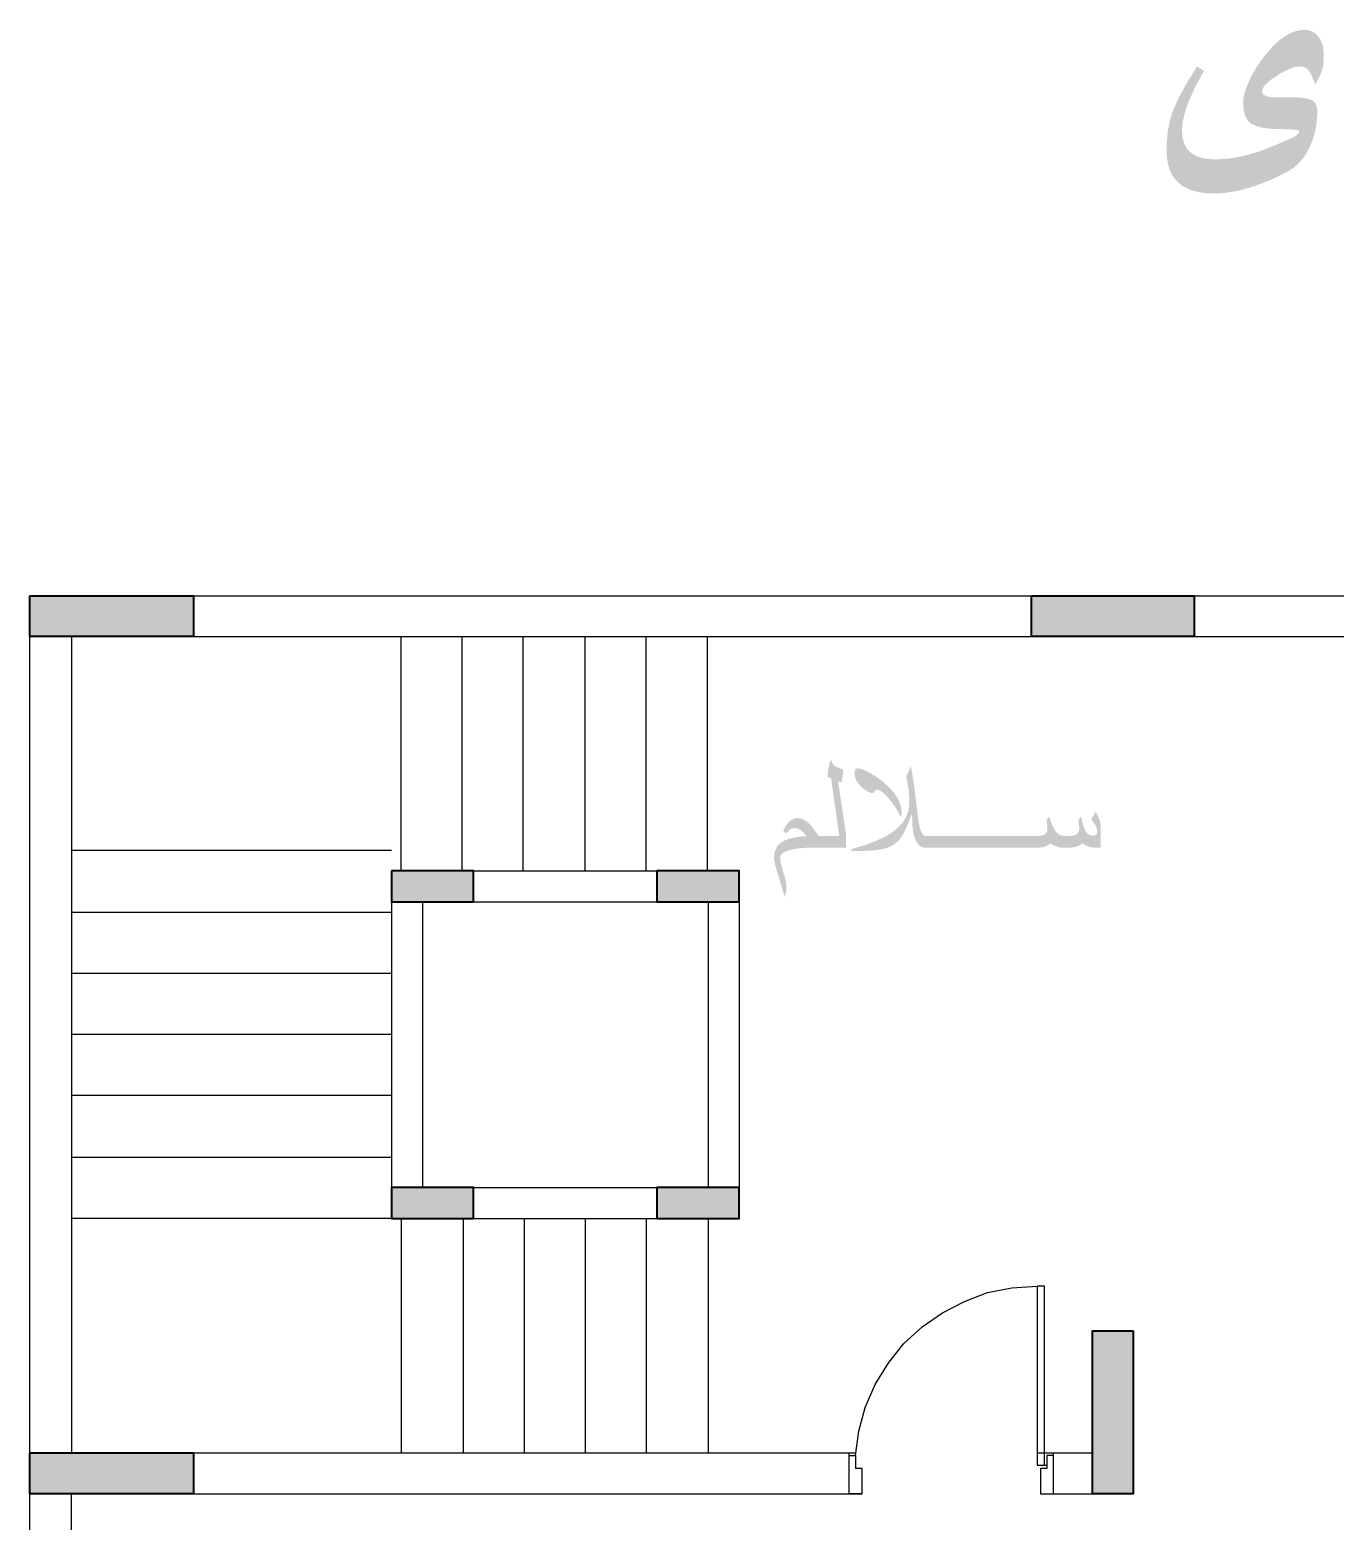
# Model space of a CAD drawing. Header units: metres. Extents: x -24.2 to 51.5, y -28.6 to 30.1.
# Drawn here: x 24.8 to 31.19, y 14.27 to 21.57 of the extents above; entities that cross this region are included whole.
import ezdxf

# ---------------------------------------------------------------- set-up
doc = ezdxf.new("R2010")
doc.units = ezdxf.units.M
for name, color, linetype in [('UF-BLACK', 250, 'Continuous'), ('UF-FILL-BROWN', 22, 'Continuous'), ('UF-RED', 1, 'Continuous'), ('UF-SOLID-BLACK', 250, 'Continuous'), ('UF-TEXT-PDF', 6, 'Continuous')]:
    doc.layers.add(name, color=color, linetype=linetype)

msp = doc.modelspace()

# ---------------------------------------------------------------- hatches: boundary and pattern name
at = {"layer": 'UF-FILL-BROWN', "true_color": 0xb82e00}
msp.add_hatch(color=22, dxfattribs=at).paths.add_polyline_path([(31.1306, 21.4456), (31.1305, 21.4354), (31.1302, 21.4256), (31.1296, 21.4163), (31.1287, 21.4074), (31.1277, 21.399), (31.1263, 21.391), (31.1248, 21.3835), (31.1229, 21.3764), (31.1209, 21.3701), (31.1185, 21.3634), (31.1156, 21.3562), (31.1123, 21.3486), (31.1085, 21.3406), (31.1042, 21.3321), (31.0995, 21.3232), (31.0944, 21.3139), (31.0888, 21.3041), (31.0838, 21.3172), (31.079, 21.329), (31.0744, 21.3397), (31.07, 21.3493), (31.0657, 21.3576), (31.0617, 21.3647), (31.0578, 21.3706), (31.0541, 21.3754), (31.048, 21.3813), (31.0408, 21.3859), (31.0327, 21.3892), (31.0235, 21.3912), (31.0133, 21.3918), (31.0068, 21.3915), (30.9999, 21.3907), (30.9927, 21.3894), (30.9851, 21.3875), (30.9771, 21.385), (30.9688, 21.382), (30.96, 21.3785), (30.951, 21.3744), (30.9415, 21.3698), (30.9317, 21.3646), (30.9215, 21.3589), (30.9109, 21.3526), (30.8999, 21.3457), (30.8884, 21.3381), (30.8778, 21.3307), (30.8683, 21.3235), (30.8598, 21.3165), (30.8523, 21.3097), (30.8457, 21.3031), (30.8402, 21.2967), (30.8357, 21.2906), (30.8322, 21.2846), (30.8297, 21.2788), (30.8281, 21.2733), (30.8276, 21.268), (30.8288, 21.2618), (30.8323, 21.2564), (30.8381, 21.2517), (30.8462, 21.2479), (30.8565, 21.2448), (30.8629, 21.2436), (30.8701, 21.2426), (30.8783, 21.2418), (30.8874, 21.2411), (30.8974, 21.2407), (30.9084, 21.2404), (30.9203, 21.2403), (30.928, 21.2403), (30.9355, 21.2403), (30.9428, 21.2403), (30.9502, 21.2404), (30.9577, 21.2406), (30.9652, 21.2411), (30.9786, 21.2409), (30.9913, 21.2406), (31.0032, 21.24), (31.0143, 21.2392), (31.0246, 21.2382), (31.0342, 21.2369), (31.043, 21.2355), (31.051, 21.2337), (31.0582, 21.2318), (31.0647, 21.2296), (31.0704, 21.2272), (31.0753, 21.2246), (31.0816, 21.22), (31.0868, 21.2143), (31.0911, 21.2075), (31.0945, 21.1995), (31.0969, 21.1905), (31.0983, 21.1803), (31.0988, 21.169), (31.0986, 21.159), (31.0983, 21.149), (31.0977, 21.139), (31.0969, 21.1291), (31.0958, 21.1192), (31.0945, 21.1094), (31.093, 21.0997), (31.0913, 21.09), (31.0893, 21.0803), (31.0871, 21.0707), (31.0846, 21.0612), (31.0819, 21.0517), (31.079, 21.0423), (31.0759, 21.0329), (31.0725, 21.0236), (31.0688, 21.0143), (31.0646, 21.0041), (31.0601, 20.9942), (31.0554, 20.9846), (31.0505, 20.9754), (31.0454, 20.9665), (31.0401, 20.958), (31.0346, 20.9498), (31.0289, 20.9419), (31.0229, 20.9343), (31.0167, 20.9271), (31.0104, 20.9202), (31.0038, 20.9136), (30.997, 20.9074), (30.99, 20.9015), (30.9828, 20.8959), (30.9754, 20.8907), (30.9678, 20.8858), (30.96, 20.8812), (30.9515, 20.8765), (30.9429, 20.8719), (30.9344, 20.8674), (30.9258, 20.863), (30.9171, 20.8586), (30.9085, 20.8544), (30.8998, 20.8502), (30.891, 20.8461), (30.8822, 20.8421), (30.8734, 20.8381), (30.8646, 20.8343), (30.8557, 20.8306), (30.8468, 20.8269), (30.8378, 20.8233), (30.8289, 20.8198), (30.8198, 20.8164), (30.8108, 20.8131), (30.8017, 20.8099), (30.7926, 20.8068), (30.7835, 20.8037), (30.7743, 20.8007), (30.7642, 20.7976), (30.7542, 20.7946), (30.7442, 20.7918), (30.7343, 20.7892), (30.7245, 20.7867), (30.7147, 20.7844), (30.7051, 20.7823), (30.6955, 20.7803), (30.6859, 20.7786), (30.6765, 20.7769), (30.6671, 20.7755), (30.6578, 20.7742), (30.6486, 20.7731), (30.6394, 20.7721), (30.6303, 20.7713), (30.6213, 20.7707), (30.6123, 20.7703), (30.6035, 20.77), (30.5946, 20.7698), (30.5756, 20.7702), (30.5574, 20.7713), (30.54, 20.7732), (30.5234, 20.7757), (30.5076, 20.779), (30.4926, 20.783), (30.4784, 20.7877), (30.465, 20.7932), (30.4524, 20.7994), (30.4407, 20.8063), (30.4297, 20.8139), (30.4196, 20.8222), (30.4103, 20.8313), (30.4017, 20.841), (30.394, 20.8516), (30.3871, 20.8628), (30.3811, 20.8747), (30.3758, 20.8874), (30.3713, 20.9008), (30.3677, 20.9149), (30.3648, 20.9298), (30.3628, 20.9453), (30.3616, 20.9616), (30.3612, 20.9787), (30.3612, 20.9897), (30.3615, 21.0005), (30.3618, 21.0112), (30.3623, 21.0218), (30.363, 21.0322), (30.3638, 21.0424), (30.3647, 21.0524), (30.3658, 21.0624), (30.367, 21.0721), (30.3684, 21.0817), (30.3699, 21.0911), (30.3716, 21.1003), (30.3734, 21.1094), (30.3754, 21.1184), (30.3775, 21.1271), (30.3797, 21.1357), (30.3821, 21.1442), (30.3846, 21.1525), (30.3873, 21.1606), (30.3899, 21.1678), (30.3926, 21.1752), (30.3956, 21.1828), (30.3988, 21.1907), (30.4023, 21.1987), (30.406, 21.207), (30.4099, 21.2155), (30.414, 21.2242), (30.4183, 21.2331), (30.4229, 21.2422), (30.4277, 21.2515), (30.4327, 21.2611), (30.438, 21.2708), (30.4435, 21.2808), (30.4492, 21.2909), (30.4551, 21.3013), (30.4613, 21.3119), (30.4676, 21.3227), (30.4742, 21.3337), (30.4811, 21.3449), (30.4881, 21.3563), (30.4954, 21.3679), (30.5029, 21.3798), (30.5107, 21.3918), (30.5446, 21.3699), (30.539, 21.3602), (30.5335, 21.3506), (30.5282, 21.3411), (30.5231, 21.3317), (30.5181, 21.3225), (30.5133, 21.3133), (30.5086, 21.3042), (30.504, 21.2953), (30.4996, 21.2865), (30.4954, 21.2778), (30.4913, 21.2692), (30.4873, 21.2607), (30.4835, 21.2523), (30.4799, 21.244), (30.4763, 21.2359), (30.473, 21.2278), (30.4698, 21.2199), (30.4667, 21.2121), (30.4638, 21.2044), (30.4601, 21.1942), (30.4567, 21.1841), (30.4535, 21.1742), (30.4506, 21.1645), (30.448, 21.155), (30.4457, 21.1457), (30.4436, 21.1365), (30.4419, 21.1276), (30.4403, 21.1188), (30.4391, 21.1102), (30.4381, 21.1018), (30.4375, 21.0935), (30.4371, 21.0855), (30.4369, 21.0776), (30.4372, 21.0662), (30.438, 21.0552), (30.4394, 21.0447), (30.4413, 21.0348), (30.4438, 21.0253), (30.4469, 21.0162), (30.4504, 21.0077), (30.4546, 20.9997), (30.4593, 20.9921), (30.4645, 20.9851), (30.4703, 20.9785), (30.4767, 20.9724), (30.4836, 20.9668), (30.491, 20.9617), (30.499, 20.957), (30.5075, 20.9529), (30.5166, 20.9492), (30.5263, 20.9461), (30.5365, 20.9434), (30.5472, 20.9412), (30.5585, 20.9395), (30.5703, 20.9383), (30.5827, 20.9375), (30.5956, 20.9373), (30.6056, 20.9374), (30.6154, 20.9376), (30.6251, 20.938), (30.6348, 20.9385), (30.6443, 20.9391), (30.6538, 20.9399), (30.6632, 20.9409), (30.6725, 20.9419), (30.6817, 20.9432), (30.6908, 20.9446), (30.6998, 20.9461), (30.7088, 20.9478), (30.7178, 20.9496), (30.7267, 20.9515), (30.7357, 20.9535), (30.7447, 20.9557), (30.7538, 20.9579), (30.7628, 20.9603), (30.7719, 20.9628), (30.7809, 20.9654), (30.79, 20.9681), (30.7991, 20.9709), (30.8083, 20.9739), (30.8174, 20.9769), (30.8255, 20.9798), (30.8339, 20.9829), (30.8425, 20.9861), (30.8514, 20.9894), (30.8605, 20.993), (30.8698, 20.9967), (30.8795, 21.0005), (30.8893, 21.0046), (30.8994, 21.0088), (30.915, 21.0156), (30.9288, 21.0216), (30.941, 21.0268), (30.9514, 21.0314), (30.96, 21.0351), (30.967, 21.0381), (30.9723, 21.0404), (30.9758, 21.0419), (30.9776, 21.0427), (30.9897, 21.0496), (30.9991, 21.0561), (31.0057, 21.0624), (31.0097, 21.0683), (31.011, 21.0739), (31.0096, 21.0766), (31.0053, 21.0789), (30.998, 21.0807), (30.9878, 21.0821), (30.9747, 21.0831), (30.963, 21.0836), (30.9526, 21.0841), (30.9434, 21.0844), (30.9354, 21.0846), (30.9285, 21.0848), (30.9228, 21.0848), (30.9095, 21.0849), (30.8966, 21.0853), (30.8843, 21.0859), (30.8726, 21.0867), (30.8613, 21.0877), (30.8506, 21.089), (30.8404, 21.0905), (30.8308, 21.0922), (30.8216, 21.0942), (30.813, 21.0964), (30.805, 21.0988), (30.7974, 21.1014), (30.7904, 21.1043), (30.7839, 21.1074), (30.778, 21.1107), (30.7725, 21.1142), (30.7676, 21.118), (30.7626, 21.1228), (30.758, 21.1283), (30.7538, 21.1344), (30.7501, 21.1412), (30.7468, 21.1486), (30.7439, 21.1566), (30.7415, 21.1653), (30.7395, 21.1746), (30.7379, 21.1845), (30.7368, 21.1951), (30.7362, 21.2063), (30.7359, 21.2181), (30.7362, 21.2253), (30.7368, 21.2329), (30.738, 21.2408), (30.7395, 21.249), (30.7415, 21.2576), (30.744, 21.2665), (30.7469, 21.2758), (30.7503, 21.2855), (30.7541, 21.2955), (30.7584, 21.3058), (30.7619, 21.3139), (30.7656, 21.322), (30.7694, 21.3301), (30.7734, 21.3382), (30.7776, 21.3463), (30.782, 21.3543), (30.7865, 21.3624), (30.7911, 21.3704), (30.7959, 21.3785), (30.8009, 21.3865), (30.8061, 21.3945), (30.8114, 21.4025), (30.8169, 21.4105), (30.8234, 21.4197), (30.8299, 21.4286), (30.8364, 21.4373), (30.843, 21.4457), (30.8495, 21.4538), (30.856, 21.4617), (30.8625, 21.4693), (30.869, 21.4766), (30.8755, 21.4837), (30.882, 21.4905), (30.8885, 21.497), (30.895, 21.5033), (30.9015, 21.5093), (30.908, 21.515), (30.9145, 21.5205), (30.9211, 21.5257), (30.9276, 21.5306), (30.9368, 21.5371), (30.9459, 21.543), (30.955, 21.5484), (30.9641, 21.5532), (30.9732, 21.5574), (30.9822, 21.5611), (30.9911, 21.5642), (31.0001, 21.5667), (31.009, 21.5687), (31.0178, 21.5701), (31.0267, 21.5709), (31.0355, 21.5712), (31.045, 21.5708), (31.0541, 21.5696), (31.0628, 21.5675), (31.071, 21.5645), (31.0787, 21.5608), (31.086, 21.5561), (31.0928, 21.5506), (31.0991, 21.5443), (31.105, 21.5371), (31.1099, 21.53), (31.1143, 21.5224), (31.1181, 21.5144), (31.1214, 21.506), (31.1243, 21.4971), (31.1266, 21.4877), (31.1284, 21.4779), (31.1296, 21.4676), (31.1304, 21.4568)])
at = {"layer": 'UF-SOLID-BLACK', "true_color": 0x000000}
h = msp.add_hatch(color=250, dxfattribs=at)
h.dxf.hatch_style = 1
h.paths.add_polyline_path([(24.7953, 18.6009), (24.7953, 18.8043), (25.6007, 18.8043), (25.6007, 18.6009)])
h = msp.add_hatch(color=250, dxfattribs=at)
h.dxf.hatch_style = 1
h.paths.add_polyline_path([(29.6993, 18.6009), (29.6993, 18.8043), (30.5007, 18.8043), (30.5007, 18.6009)])
h = msp.add_hatch(color=250, dxfattribs=at)
h.dxf.hatch_style = 1
h.paths.add_polyline_path([(26.5656, 17.3012), (26.5656, 17.4567), (26.9722, 17.4567), (26.9722, 17.3012)])
h = msp.add_hatch(color=250, dxfattribs=at)
h.dxf.hatch_style = 1
h.paths.add_polyline_path([(27.8653, 17.3012), (27.8653, 17.4567), (28.272, 17.4567), (28.272, 17.3012)])
h = msp.add_hatch(color=250, dxfattribs=at)
h.dxf.hatch_style = 1
h.paths.add_polyline_path([(26.5656, 15.7502), (26.5656, 15.9057), (26.9722, 15.9057), (26.9722, 15.7502)])
h = msp.add_hatch(color=250, dxfattribs=at)
h.dxf.hatch_style = 1
h.paths.add_polyline_path([(27.8653, 15.7502), (27.8653, 15.9057), (28.272, 15.9057), (28.272, 15.7502)])
h = msp.add_hatch(color=250, dxfattribs=at)
h.dxf.hatch_style = 1
h.paths.add_polyline_path([(29.9983, 14.4026), (29.9983, 15.204), (30.2017, 15.204), (30.2017, 14.4026)])
h = msp.add_hatch(color=250, dxfattribs=at)
h.dxf.hatch_style = 1
h.paths.add_polyline_path([(24.7953, 14.4026), (24.7953, 14.606), (25.6007, 14.606), (25.6007, 14.4026)])
at = {"layer": 'UF-TEXT-PDF', "true_color": 0x000000}
for points in [[(28.7916, 17.5661), (28.6281, 17.5661), (28.6281, 17.6236), (28.7582, 17.6236), (28.7188, 17.9048), (28.7016, 17.913), (28.7018, 17.9219), (28.7023, 17.9307), (28.703, 17.9392), (28.7042, 17.9475), (28.7056, 17.9556), (28.7073, 17.9635), (28.7094, 17.9714), (28.7118, 17.9791), (28.7145, 17.9867), (28.7175, 17.9943), (28.7225, 17.9907), (28.7233, 17.9834), (28.7259, 17.9768), (28.7302, 17.9711), (28.7362, 17.9661), (28.744, 17.9619), (28.7523, 17.9586), (28.7606, 17.9553), (28.769, 17.9519), (28.7774, 17.9486), (28.7772, 17.9403), (28.7767, 17.9317), (28.7759, 17.9228), (28.7748, 17.9136), (28.7729, 17.9022), (28.7708, 17.8929), (28.7685, 17.8857), (28.7526, 17.891), (28.7916, 17.6309)], [(29.2007, 17.5661), (29.1805, 17.5661), (29.1716, 17.5669), (29.1632, 17.5694), (29.1555, 17.5736), (29.1483, 17.5794), (29.1418, 17.5869), (29.1359, 17.5961), (29.1326, 17.6024), (29.1297, 17.6093), (29.127, 17.6166), (29.1246, 17.6245), (29.1225, 17.6329), (29.1207, 17.6418), (29.1192, 17.6512), (29.1179, 17.6611), (29.1169, 17.6716), (29.1162, 17.6826), (29.1158, 17.6941), (29.1157, 17.7061), (29.1155, 17.71), (29.1152, 17.7148), (29.1145, 17.7203), (29.1139, 17.7255), (29.1135, 17.7293), (29.1133, 17.7315), (29.1088, 17.7192), (29.1044, 17.7075), (29.1001, 17.6963), (29.0958, 17.6857), (29.0915, 17.6757), (29.0874, 17.6662), (29.0833, 17.6573), (29.0793, 17.649), (29.0754, 17.6412), (29.0715, 17.634), (29.0677, 17.6274), (29.064, 17.6213), (29.0603, 17.6158), (29.0568, 17.6108), (29.0512, 17.6041), (29.0452, 17.5978), (29.0389, 17.5919), (29.0321, 17.5864), (29.025, 17.5814), (29.0174, 17.5768), (29.0095, 17.5726), (29.0011, 17.5688), (28.9924, 17.5655), (28.9832, 17.5625), (28.9737, 17.5601), (28.9677, 17.5588), (28.9613, 17.5576), (28.9543, 17.5565), (28.9468, 17.5554), (28.9389, 17.5545), (28.9304, 17.5536), (28.9214, 17.5528), (28.912, 17.5521), (28.902, 17.5515), (28.8915, 17.551), (28.8805, 17.5505), (28.8691, 17.5502), (28.8571, 17.5499), (28.8446, 17.5497), (28.8316, 17.5495), (28.8181, 17.5495), (28.8181, 17.5588), (28.8298, 17.5623), (28.8411, 17.5658), (28.8519, 17.5692), (28.8624, 17.5725), (28.8725, 17.5758), (28.8821, 17.579), (28.8914, 17.5821), (28.9002, 17.5852), (28.9086, 17.5882), (28.9167, 17.5912), (28.9243, 17.5941), (28.9316, 17.5969), (28.9384, 17.5997), (28.9448, 17.6023), (28.9509, 17.605), (28.9607, 17.6095), (28.9703, 17.614), (28.9795, 17.6187), (28.9884, 17.6235), (28.9969, 17.6284), (29.005, 17.6333), (29.0128, 17.6384), (29.0203, 17.6436), (29.0274, 17.6488), (29.0342, 17.6542), (29.0406, 17.6596), (29.0467, 17.6652), (29.0524, 17.6708), (29.0577, 17.6766), (29.0643, 17.6842), (29.0703, 17.692), (29.0757, 17.7001), (29.0807, 17.7084), (29.0851, 17.7168), (29.089, 17.7255), (29.0924, 17.7344), (29.0953, 17.7436), (29.0976, 17.7529), (29.0994, 17.7625), (29.1007, 17.7722), (29.1015, 17.7822), (29.1018, 17.7924), (29.1017, 17.8016), (29.1014, 17.8106), (29.101, 17.8194), (29.1004, 17.828), (29.0997, 17.8364), (29.0987, 17.8447), (29.0976, 17.8528), (29.0962, 17.8622), (29.0945, 17.8717), (29.0927, 17.8812), (29.0907, 17.8908), (29.0886, 17.9005), (29.0862, 17.9102), (29.0971, 17.9382), (29.1004, 17.9461), (29.1035, 17.9533), (29.1065, 17.9599), (29.1094, 17.9658), (29.1109, 17.9571), (29.1125, 17.9483), (29.114, 17.9393), (29.1155, 17.9302), (29.117, 17.921), (29.1185, 17.9116), (29.1199, 17.9022), (29.1214, 17.8926), (29.1228, 17.8828), (29.1242, 17.873), (29.1256, 17.863), (29.1268, 17.8545), (29.1279, 17.8458), (29.1291, 17.837), (29.1302, 17.8281), (29.1314, 17.819), (29.1325, 17.8098), (29.1336, 17.8005), (29.1347, 17.791), (29.1359, 17.7813), (29.1372, 17.7697), (29.1386, 17.7586), (29.1399, 17.748), (29.1411, 17.7379), (29.1423, 17.7283), (29.1435, 17.7192), (29.1446, 17.7106), (29.1457, 17.7026), (29.1468, 17.6951), (29.1486, 17.6836), (29.1507, 17.6732), (29.153, 17.6637), (29.1555, 17.6552), (29.1583, 17.6477), (29.1614, 17.6411), (29.1646, 17.6355), (29.1699, 17.6289), (29.1752, 17.625), (29.1805, 17.6236), (29.2007, 17.6236)], [(29.0637, 17.7392), (29.0636, 17.735), (29.0634, 17.7312), (29.063, 17.7279), (29.0624, 17.7246), (29.0613, 17.7207), (29.0597, 17.7163), (29.0562, 17.7239), (29.0524, 17.7315), (29.0483, 17.7391), (29.0439, 17.7468), (29.0392, 17.7546), (29.0342, 17.7623), (29.0289, 17.7702), (29.0233, 17.778), (29.0174, 17.7859), (29.0113, 17.7939), (29.0048, 17.8019), (28.996, 17.8121), (28.9877, 17.8212), (28.9798, 17.829), (28.9723, 17.8356), (28.9652, 17.841), (28.9586, 17.8453), (28.9524, 17.8483), (28.9466, 17.8501), (28.9413, 17.8507), (28.9379, 17.8497), (28.9346, 17.8468), (28.9313, 17.8421), (28.9278, 17.8373), (28.924, 17.8344), (28.9197, 17.8335), (28.9146, 17.8342), (28.9082, 17.8364), (28.9006, 17.84), (28.8916, 17.845), (28.8838, 17.85), (28.8766, 17.8553), (28.8699, 17.8608), (28.8637, 17.8665), (28.858, 17.8725), (28.8529, 17.8788), (28.8477, 17.8862), (28.8433, 17.8938), (28.8397, 17.9015), (28.837, 17.9094), (28.835, 17.9174), (28.8338, 17.9255), (28.8334, 17.9337), (28.8342, 17.9429), (28.8368, 17.9494), (28.841, 17.9533), (28.8469, 17.9546), (28.8526, 17.9542), (28.8588, 17.9531), (28.8658, 17.9512), (28.8734, 17.9486), (28.8817, 17.9453), (28.8906, 17.9412), (28.9002, 17.9363), (28.9105, 17.9308), (28.9214, 17.9244), (28.93, 17.9192), (28.9384, 17.9139), (28.9465, 17.9084), (28.9545, 17.9028), (28.9622, 17.897), (28.9698, 17.8911), (28.9771, 17.8851), (28.9842, 17.879), (28.991, 17.8727), (28.9977, 17.8663), (29.0041, 17.8597), (29.0104, 17.853), (29.0164, 17.8462), (29.0234, 17.8378), (29.0298, 17.8294), (29.0357, 17.8211), (29.041, 17.8128), (29.0458, 17.8045), (29.05, 17.7962), (29.0536, 17.788), (29.0567, 17.7798), (29.0592, 17.7716), (29.0612, 17.7635), (29.0626, 17.7553), (29.0634, 17.7472)], [(28.6567, 17.5661), (28.6173, 17.5661), (28.6064, 17.566), (28.5959, 17.5656), (28.5856, 17.5651), (28.5756, 17.5644), (28.5658, 17.5635), (28.5564, 17.5624), (28.5472, 17.561), (28.5383, 17.5595), (28.5297, 17.5577), (28.5213, 17.5558), (28.5091, 17.5524), (28.4986, 17.5486), (28.4896, 17.5445), (28.4823, 17.54), (28.4767, 17.5352), (28.4726, 17.5301), (28.4702, 17.5245), (28.4693, 17.5187), (28.4696, 17.5098), (28.4705, 17.5007), (28.472, 17.4913), (28.4741, 17.4818), (28.4768, 17.4719), (28.4793, 17.4636), (28.4818, 17.4553), (28.4843, 17.4469), (28.4869, 17.4385), (28.4894, 17.43), (28.492, 17.4216), (28.4948, 17.4115), (28.497, 17.4018), (28.4985, 17.3925), (28.4995, 17.3835), (28.4998, 17.3748), (28.4996, 17.3667), (28.499, 17.3591), (28.498, 17.352), (28.4964, 17.3444), (28.4943, 17.3355), (28.4915, 17.3251), (28.4887, 17.3343), (28.4858, 17.3435), (28.483, 17.3526), (28.4802, 17.3618), (28.4774, 17.371), (28.4746, 17.3801), (28.4712, 17.3914), (28.468, 17.4021), (28.465, 17.4122), (28.4622, 17.4216), (28.4595, 17.4304), (28.4571, 17.4386), (28.4549, 17.4461), (28.4529, 17.453), (28.4511, 17.4593), (28.4475, 17.4725), (28.4445, 17.4838), (28.4422, 17.4933), (28.4406, 17.5008), (28.4396, 17.5065), (28.4392, 17.5103), (28.4396, 17.522), (28.4407, 17.533), (28.4425, 17.5431), (28.445, 17.5524), (28.4483, 17.5608), (28.4522, 17.5685), (28.4569, 17.5754), (28.4624, 17.5817), (28.4686, 17.5874), (28.4756, 17.5927), (28.4834, 17.5975), (28.4919, 17.6018), (28.5013, 17.6057), (28.5114, 17.6091), (28.5182, 17.6109), (28.5258, 17.6128), (28.5341, 17.6145), (28.5431, 17.6162), (28.5528, 17.6178), (28.5633, 17.6194), (28.5745, 17.6209), (28.5864, 17.6223), (28.5991, 17.6236), (28.5896, 17.6332), (28.5822, 17.6405), (28.5767, 17.6457), (28.5733, 17.6488), (28.5648, 17.6546), (28.5563, 17.6587), (28.5478, 17.6612), (28.5392, 17.662), (28.532, 17.6613), (28.5251, 17.6591), (28.5183, 17.6555), (28.5127, 17.6512), (28.5063, 17.6452), (28.4991, 17.6375), (28.4839, 17.647), (28.488, 17.6565), (28.4923, 17.6652), (28.4968, 17.6731), (28.5015, 17.6803), (28.5064, 17.6866), (28.5136, 17.6941), (28.5212, 17.7002), (28.5292, 17.7049), (28.5376, 17.7083), (28.5464, 17.7103), (28.5557, 17.711), (28.5639, 17.7104), (28.5721, 17.7086), (28.5803, 17.7055), (28.5886, 17.7013), (28.5968, 17.6958), (28.6035, 17.6904), (28.6104, 17.6841), (28.6173, 17.6771), (28.6242, 17.6693), (28.6312, 17.6607), (28.635, 17.6557), (28.6394, 17.6495), (28.6445, 17.6421), (28.6502, 17.6335), (28.6567, 17.6236)], [(30.039, 17.5661), (30.0136, 17.5661), (30.0033, 17.5664), (29.9939, 17.5675), (29.9851, 17.5693), (29.9772, 17.5718), (29.9697, 17.575), (29.9626, 17.5788), (29.9558, 17.5832), (29.9494, 17.5882), (29.9418, 17.5826), (29.9348, 17.578), (29.9283, 17.5745), (29.9222, 17.572), (29.915, 17.5699), (29.9067, 17.5682), (29.8974, 17.567), (29.8872, 17.5663), (29.8759, 17.5661), (29.8544, 17.5661), (29.8458, 17.5665), (29.8372, 17.5677), (29.8286, 17.5698), (29.82, 17.5727), (29.814, 17.5752), (29.8074, 17.5784), (29.8001, 17.5823), (29.7922, 17.5869), (29.7844, 17.5814), (29.7769, 17.5769), (29.7698, 17.5732), (29.763, 17.5705), (29.7571, 17.5689), (29.7498, 17.5677), (29.7412, 17.5668), (29.7313, 17.5662), (29.72, 17.5661), (29.6561, 17.5661), (29.6561, 17.6236), (29.72, 17.6236), (29.7325, 17.6239), (29.743, 17.6248), (29.7517, 17.6263), (29.7584, 17.6283), (29.7653, 17.632), (29.7707, 17.6368), (29.7745, 17.643), (29.7768, 17.6503), (29.7776, 17.6588), (29.7775, 17.6653), (29.7772, 17.6717), (29.7766, 17.6781), (29.7758, 17.6848), (29.7745, 17.692), (29.773, 17.6997), (29.7865, 17.7196), (29.7901, 17.7081), (29.7934, 17.6978), (29.7965, 17.6889), (29.7992, 17.6814), (29.8018, 17.6751), (29.8061, 17.6659), (29.8105, 17.6576), (29.8152, 17.6503), (29.82, 17.644), (29.8249, 17.6386), (29.8312, 17.6332), (29.8381, 17.629), (29.8453, 17.626), (29.8531, 17.6242), (29.8613, 17.6236), (29.8835, 17.6236), (29.8951, 17.6241), (29.9051, 17.6255), (29.9135, 17.6279), (29.9202, 17.6313), (29.926, 17.6362), (29.9302, 17.6425), (29.9326, 17.65), (29.9335, 17.6588), (29.9333, 17.6656), (29.9329, 17.6723), (29.9322, 17.6788), (29.9312, 17.6854), (29.9299, 17.6923), (29.9285, 17.6997), (29.9424, 17.7196), (29.9494, 17.6885), (29.9524, 17.6769), (29.9558, 17.6665), (29.9593, 17.6574), (29.963, 17.6495), (29.967, 17.6429), (29.9712, 17.6375), (29.9773, 17.632), (29.9844, 17.6281), (29.9925, 17.6257), (30.0016, 17.625), (30.0072, 17.6256), (30.012, 17.6274), (30.016, 17.6304), (30.0191, 17.6344), (30.0209, 17.6391), (30.0215, 17.6445), (30.021, 17.652), (30.0193, 17.6596), (30.0166, 17.6674), (30.0128, 17.6754), (30.0079, 17.6835), (30.0051, 17.6874), (29.9997, 17.6946), (29.9917, 17.7051), (30.0132, 17.7408), (30.0183, 17.7328), (30.0227, 17.7253), (30.0264, 17.7182), (30.0294, 17.7116), (30.0318, 17.7054), (30.0337, 17.6986), (30.0353, 17.6913), (30.0367, 17.6834), (30.0377, 17.6748), (30.0385, 17.6656), (30.0389, 17.6559), (30.039, 17.6455)], [(29.2858, 17.5661), (29.1779, 17.5661), (29.1779, 17.6236), (29.2858, 17.6236)], [(29.3671, 17.5661), (29.2592, 17.5661), (29.2592, 17.6236), (29.3671, 17.6236)], [(29.4552, 17.5661), (29.3474, 17.5661), (29.3474, 17.6236), (29.4552, 17.6236)], [(29.5366, 17.5661), (29.4287, 17.5661), (29.4287, 17.6236), (29.5366, 17.6236)], [(29.6179, 17.5661), (29.51, 17.5661), (29.51, 17.6236), (29.6179, 17.6236)], [(29.6789, 17.5661), (29.571, 17.5661), (29.571, 17.6236), (29.6789, 17.6236)]]:
    msp.add_hatch(color=250, dxfattribs=at).paths.add_polyline_path(points)

# ---------------------------------------------------------------- linework, layer by layer
at = {"layer": 'UF-BLACK', "lineweight": 25, "true_color": 0x000000}
for p, q in [((24.7953, 18.8003), (36.3496, 18.8003)), ((24.7953, 7.1503), (24.7953, 18.8003)), ((24.9987, 18.6009), (36.3496, 18.6009)), ((24.9987, 18.6009), (24.9987, 14.602)), ((26.6134, 17.4527), (26.6134, 18.6009)), ((26.9124, 17.4527), (26.9124, 18.6009)), ((27.2114, 17.4527), (27.2114, 18.6009)), ((27.5145, 17.4527), (27.5145, 18.6009)), ((27.8135, 17.4527), (27.8135, 18.6009)), ((28.1125, 17.4527), (28.1125, 18.6009)), ((26.5656, 17.5523), (24.9987, 17.5523)), ((26.5656, 17.4527), (28.268, 17.4527)), ((26.5656, 17.4008), (26.5656, 15.8021)), ((28.268, 17.4008), (28.268, 15.8021)), ((26.5656, 17.2493), (24.9987, 17.2493)), ((26.7171, 17.3012), (28.1165, 17.3012)), ((26.7171, 17.3012), (26.7171, 15.9017)), ((28.1165, 17.3012), (28.1165, 15.9017)), ((26.5656, 16.9503), (24.9987, 16.9503)), ((26.5656, 16.6513), (24.9987, 16.6513)), ((26.5656, 16.3523), (24.9987, 16.3523)), ((26.5656, 16.0493), (24.9987, 16.0493)), ((26.7171, 15.9017), (28.1165, 15.9017)), ((26.5656, 15.7502), (24.9987, 15.7502)), ((26.5656, 15.7502), (28.268, 15.7502)), ((26.6134, 15.7502), (26.6134, 14.602)), ((26.9164, 15.7502), (26.9164, 14.602)), ((27.2154, 15.7502), (27.2154, 14.602)), ((27.5145, 15.7502), (27.5145, 14.602)), ((27.8135, 15.7502), (27.8135, 14.602)), ((28.1165, 15.7502), (28.1165, 14.602)), ((25.5967, 14.602), (28.8381, 14.602)), ((28.8062, 14.4026), (28.8062, 14.602)), ((29.7272, 14.602), (29.9983, 14.602)), ((29.807, 14.4026), (29.807, 14.602)), ((24.9987, 14.4026), (28.87, 14.4026)), ((24.9987, 7.1503), (24.9987, 14.4026)), ((29.7432, 14.4026), (30.1977, 14.4026))]:
    msp.add_line(p, q, dxfattribs=at)
at = {"layer": 'UF-RED', "lineweight": 25, "true_color": 0xff0000}
for p, q in [((29.7272, 14.5422), (29.7751, 14.5422)), ((29.7432, 14.5262), (29.7432, 14.4026)), ((28.87, 14.4026), (28.8062, 14.4026)), ((29.7432, 14.4026), (29.807, 14.4026))]:
    msp.add_line(p, q, dxfattribs=at)
at = {"layer": 'UF-RED', "lineweight": 40, "true_color": 0xff0000}
for points in [[(24.7953, 18.8003), (25.5967, 18.8003), (25.5967, 18.6009), (24.7953, 18.6009)], [(29.6993, 18.8003), (30.4967, 18.8003), (30.4967, 18.6009), (29.6993, 18.6009)], [(26.5656, 17.4527), (26.5656, 17.3012), (26.9682, 17.3012), (26.9682, 17.4527)], [(27.8653, 17.4527), (27.8653, 17.3012), (28.268, 17.3012), (28.268, 17.4527)], [(26.5656, 15.9017), (26.5656, 15.7502), (26.9682, 15.7502), (26.9682, 15.9017)], [(27.8653, 15.9017), (27.8653, 15.7502), (28.268, 15.7502), (28.268, 15.9017)], [(30.1977, 15.2), (30.1977, 14.4026), (29.9983, 14.4026), (29.9983, 15.2)], [(24.7953, 14.602), (25.5967, 14.602), (25.5967, 14.4026), (24.7953, 14.4026)]]:
    msp.add_lwpolyline(points, close=True, dxfattribs=at)
at = {"layer": 'UF-RED', "lineweight": 25, "true_color": 0xff0000}
for points in [[(28.8381, 14.59), (28.8541, 14.7096), (28.886, 14.8253), (28.9338, 14.9369), (28.9976, 15.0406), (29.0734, 15.1362), (29.1651, 15.22), (29.2647, 15.2877), (29.3724, 15.3436), (29.484, 15.3874), (29.6036, 15.4113), (29.7272, 15.4193), (29.7272, 14.5422)], [(29.7631, 14.5422), (29.7631, 15.4193), (29.7272, 15.4193)], [(28.8062, 14.59), (28.8381, 14.59), (28.8381, 14.5262)], [(29.807, 14.59), (29.7751, 14.59), (29.7751, 14.5262), (29.7432, 14.5262)], [(28.87, 14.4026), (28.87, 14.5262), (28.8381, 14.5262)]]:
    msp.add_lwpolyline(points, dxfattribs=at)

doc.saveas('drawing.dxf')
